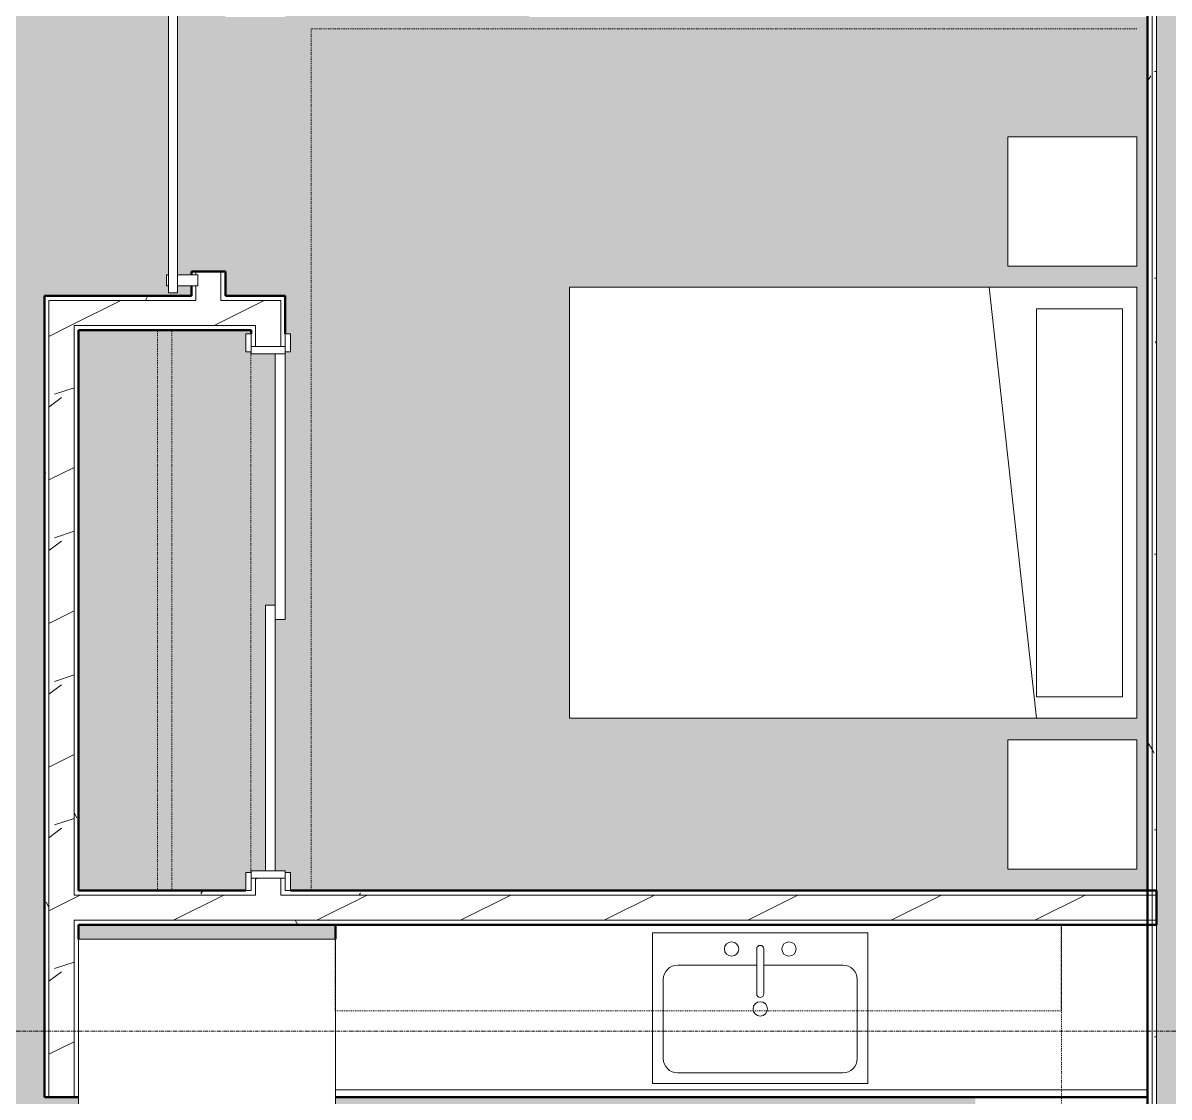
# Model space of a CAD drawing. Header units: inches. Extents: x -4294 to -464, y 9706 to 12475.
# Drawn here: x -3095.1 to -2935.5, y 10158 to 10307.6 of the extents above; entities that cross this region are included whole.
import ezdxf

# ---------------------------------------------------------------- set-up
doc = ezdxf.new("R2010")
doc.units = ezdxf.units.IN
doc.header["$MEASUREMENT"] = 0
doc.linetypes.add('Dash', pattern=[0.25, 0.125, -0.125])
doc.linetypes.add('Grid Line 1_2_', pattern=[0.875, 0.5, -0.125, 0.125, -0.125])
for name, color, linetype, lineweight in [('0-1', 7, 'Continuous', 5), ('0-2', 7, 'Continuous', 9), ('A-AREA-PATT-4', 254, 'Continuous', 9), ('A-DOOR-1', 7, 'Continuous', 9), ('A-DOOR-2', 90, 'Continuous', 20), ('A-DOOR-3', 50, 'Continuous', 13), ('A-DOOR-4', 250, 'Continuous', 50), ('A-DOOR-FRAM-1', 90, 'Continuous', 20), ('A-WALL', 113, 'Continuous', 13), ('A-WALL-2', 250, 'Continuous', 50), ('A-WALL-3', 50, 'Continuous', 13), ('A-WALL-PATT-1', 7, 'Continuous', 9), ('A-WALL-PATT-2', 8, 'Continuous', 9), ('A-WALL-PATT-5', 111, 'Continuous', 9), ('I-FURN-1', 7, 'Continuous', 9), ('I-FURN-HDLN-1', 7, 'Dash', 9), ('I-WALL-1', 2, 'Continuous', 50), ('P-SANR-FIXT-1', 7, 'Continuous', 9), ('Q-CASE-1', 250, 'Continuous', 50), ('Q-CASE-2', 7, 'Continuous', 9), ('Q-CASE-HDLN-1', 7, 'Dash', 9), ('Q-SPCQ-1', 7, 'Continuous', 9), ('S-GRID-1', 1, 'Grid Line 1_2_', 9)]:
    doc.layers.add(name, color=color, linetype=linetype, lineweight=lineweight)
pattern_1 = [(0, (0, 0), (38.4, 9.6), [1.584, -27.216, 1.584, -27.216, -153.6]), (0, (0, 0), (38.4, 9.6), [-57.6, 1.584, -56.016, 1.584, -27.216, -67.2]), (0, (0, 0), (38.4, 9.6), [-144, 1.584, -17.616, 1.584, -46.416]), (120, (14.4, 4.8), (-27.513844, 28.4553755), [1.584, -27.216, 1.584, -27.216, -153.6]), (120, (14.4, 4.8), (-27.513844, 28.4553755), [-57.6, 1.584, -56.016, 1.584, -27.216, -67.2]), (120, (14.4, 4.8), (-27.513844, 28.4553755), [-144, 1.584, -17.616, 1.584, -46.416]), (240, (19.2, 24), (-10.886156, -38.0553755), [1.584, -27.216, 1.584, -27.216, -153.6]), (240, (19.2, 24), (-10.886156, -38.0553755), [-57.6, 1.584, -56.016, 1.584, -27.216, -67.2]), (240, (19.2, 24), (-10.886156, -38.0553755), [-144, 1.584, -17.616, 1.584, -46.416])]
pattern_2 = [(216.87, (7.997, 19.992), (59.9755286, 39.9843071), [9.996, -89.964]), (206.565, (19.992, 13.994), (-19.991807, -19.992219), [22.352, -22.352]), (198.435, (19.992, 3.998), (-39.983821, -19.991955), [12.644, -50.576])]

# ---------------------------------------------------------------- blocks, each defined once
blk = doc.blocks.new('FOLDING_SLIDING CLOSET - 72_ x 80_-1372823-FLOOR PLAN - 3RD FLOOR')
at = {"layer": 'A-DOOR-1'}
for p, q in [((-36.25, 3), (-38.75, 3)), ((-38.75, 3), (-38.75, 2.25)), ((-38.75, 2.25), (-36.25, 2.25)), ((-36.25, 2.25), (-36.25, 3)), ((38.75, 3), (36.25, 3)), ((36.25, 3), (36.25, 2.25)), ((36.25, 2.25), (38.75, 2.25)), ((38.75, 2.25), (38.75, 3)), ((-36.25, -2.5), (-38.75, -2.5)), ((-38.75, -2.5), (-38.75, -3.25)), ((-36.25, -3.25), (-36.25, -2.5)), ((38.75, -2.5), (36.25, -2.5)), ((36.25, -2.5), (36.25, -3.25)), ((38.75, -3.25), (38.75, -2.5)), ((-38.75, -3.25), (-36.25, -3.25)), ((36.25, -3.25), (38.75, -3.25))]:
    blk.add_line(p, q, dxfattribs=at)
at = {"layer": 'A-DOOR-2'}
for p, q in [((1, 2.25), (-36, 2.25)), ((-36, 2.25), (-36, 0.87)), ((1, 0.87), (1, 2.25)), ((-36, 0.87), (1, 0.87)), ((36, 0.87), (-1, 0.87)), ((-1, 0.87), (-1, -0.5)), ((36, -0.5), (36, 0.87)), ((-1, -0.5), (36, -0.5))]:
    blk.add_line(p, q, dxfattribs=at)
at = {"layer": 'A-DOOR-FRAM-1'}
for p, q in [((-36, 2.25), (-37, 2.25)), ((-37, 2.25), (-37, -2.5)), ((-36, -2.5), (-36, 2.25)), ((36, 2.25), (36, -2.5)), ((37, 2.25), (36, 2.25)), ((37, -2.5), (37, 2.25)), ((-37, -2.5), (-36, -2.5)), ((36, -2.5), (37, -2.5))]:
    blk.add_line(p, q, dxfattribs=at)
blk = doc.blocks.new('Refrigerator_-_Side-by-Side_6047 - 36_ X 30_-1372843-FLOOR PLAN - 3RD FLOOR')
at = {"layer": 'Q-SPCQ-1'}
for p, q in [((-17.88, 15.58), (17.87, 15.58)), ((-17.88, -14.42), (-17.88, 15.58)), ((-17.88, 15.58), (-3.13, 15.58)), ((-17.88, 15.58), (-17.88, 13.58)), ((-3.13, 13.58), (-3.13, 15.58)), ((-2.63, 15.58), (17.87, 15.58)), ((-2.63, 15.58), (-2.63, 13.58)), ((17.87, 15.58), (17.87, -14.42)), ((17.87, 13.58), (17.87, 15.58)), ((-3.13, 13.58), (-17.88, 13.58)), ((17.87, 13.58), (-2.63, 13.58)), ((17.87, -14.42), (-17.88, -14.42))]:
    blk.add_line(p, q, dxfattribs=at)
blk = doc.blocks.new('OD_CW_Base Cabinet - OD_CW_Base Cabinet-1965007-FLOOR PLAN - 3RD FLOOR')
at = {"layer": 'Q-CASE-1'}
for p, q in [((0.74, 24), (0.74, 22)), ((0.74, 0), (113.84, 0))]:
    blk.add_line(p, q, dxfattribs=at)
at = {"layer": 'Q-CASE-2'}
for p, q in [((0.74, 22), (0.74, 24)), ((0.74, 1), (113.84, 1)), ((113.84, 1), (0.74, 1)), ((113.84, 0), (0.74, 0))]:
    blk.add_line(p, q, dxfattribs=at)
blk = doc.blocks.new('Sink Kitchen-Single - 30_ x 21_-366345-FLOOR PLAN - 3RD FLOOR')
at = {"layer": 'P-SANR-FIXT-1'}
for p, q in [((15.62, 10.59), (-14.38, 10.59)), ((-14.38, 10.59), (-14.38, -10.41)), ((15.62, -10.41), (15.62, 10.59)), ((0.12, 8.34), (0.12, 2.09)), ((1.12, 8.34), (1.12, 2.09)), ((0.12, 6.09), (-10.88, 6.09)), ((12.12, 6.09), (1.12, 6.09)), ((-12.88, 4.09), (-12.88, -6.91)), ((14.12, -6.91), (14.12, 4.09)), ((-10.88, -8.91), (12.12, -8.91)), ((-14.38, -10.41), (15.62, -10.41))]:
    blk.add_line(p, q, dxfattribs=at)
for centre, radius, start, end in [((-3.38, 8.34), 1, 360, 180), ((-3.38, 8.34), 1, 180, 0), ((0.62, 8.34), 0.5, 360, 180), ((4.62, 8.34), 1, 360, 180), ((4.62, 8.34), 1, 180, 360), ((-10.88, 4.09), 2, 90, 180), ((12.12, 4.09), 2, 360, 90), ((0.62, 2.09), 0.5, 180, 0), ((0.62, 0), 1, 360, 180), ((0.62, 0), 1, 180, 0), ((-10.88, -6.91), 2, 180, 270), ((12.12, -6.91), 2, 270, 0)]:
    blk.add_arc(centre, radius, start, end, dxfattribs=at)
blk = doc.blocks.new('OD_CW_Upper Cabinet - OD_CW_Upper Cabinet-1965009-FLOOR PLAN - 3RD FLOOR')
at = {"layer": 'Q-CASE-HDLN-1'}
for p, q in [((0.74, -24), (0.74, -12)), ((0.74, -12), (157.01, -12)), ((157.01, -12), (157.01, -24)), ((157.01, -24), (0.74, -24))]:
    blk.add_line(p, q, dxfattribs=at)
blk = doc.blocks.new('Interior_barn_door_18732 - Interior_barn_door_18732-1655839-FLOOR PLAN - 3RD FLOOR')
at = {"layer": 'A-DOOR-1'}
for p, q in [((-23.69, -6), (-23.69, -6.07)), ((-23.44, -6.07), (-23.69, -6.07)), ((-23.69, -6.07), (-23.62, -6.07)), ((-23.63, -6.32), (-23.63, -6.57)), ((-23.59, -6.32), (-23.59, -6.57)), ((-23.56, -6.32), (-22.49, -6.32)), ((-22.69, -6.07), (-23.44, -6.07)), ((-23.32, -6.07), (-23.32, -6.32)), ((-23.32, -6.07), (-23.32, -6.32)), ((-22.82, -6.32), (-22.82, -6.07)), ((-22.82, -6.32), (-22.82, -6.07)), ((-22.44, -6.07), (-22.69, -6.07)), ((-22.51, -6.07), (-22.44, -6.07)), ((-22.49, -6.32), (-22.49, -6.57)), ((-22.44, -6.07), (-22.44, -6)), ((-20.62, -6.57), (-20.62, -6.32)), ((-22.49, -6.57), (-23.56, -6.57))]:
    blk.add_line(p, q, dxfattribs=at)
for points in [[(-23.63, -6.32), (-23.62, -6.32), (-23.6, -6.32), (-23.58, -6.32)], [(-23.58, -6.57), (-23.6, -6.57), (-23.62, -6.57), (-23.63, -6.57)]]:
    blk.add_open_spline(points, degree=3, dxfattribs=at)
for points, knots in [([(-22.49, -6.32), (-22.05, -6.32), (-21.63, -6.32), (-21.29, -6.32), (-20.97, -6.32), (-20.65, -6.32), (-20.61, -6.32), (-20.63, -6.32), (-20.63, -6.32)], [-0.722227, -0.722227, -0.722227, -0.722227, -0.6854273, -0.6485379, -0.6054888, -0.5563887, -0.4969616, -0.4885654, -0.4885654, -0.4885654, -0.4885654]), ([(-20.63, -6.57), (-20.63, -6.57), (-20.61, -6.57), (-20.65, -6.57), (-20.97, -6.57), (-21.29, -6.57), (-21.63, -6.57), (-22.05, -6.57), (-22.49, -6.57)], [0.4885654, 0.4885654, 0.4885654, 0.4885654, 0.4969616, 0.5563887, 0.6054888, 0.6485379, 0.6854273, 0.722227, 0.722227, 0.722227, 0.722227])]:
    blk.add_open_spline(points, degree=3, knots=knots, dxfattribs=at)
at = {"layer": 'A-DOOR-3'}
for p, q in [((-57.5, -1.47), (-59, -1.47)), ((-59, -1.47), (-59, -4.32)), ((-57.5, -4.32), (-57.5, -1.47)), ((20, -1.47), (18.5, -1.47)), ((18.5, -1.47), (18.5, -4.32)), ((20, -4.32), (20, -1.47)), ((-53.24, -4.32), (-60, -4.32)), ((-60, -4.95), (-60, -4.32)), ((-53.29, -4.23), (-52.82, -4.98)), ((-53.29, -4.23), (-52.79, -4.23)), ((-52.79, -4.23), (-52.29, -4.23)), ((-52.76, -4.98), (-52.29, -4.23)), ((-23.44, -4.32), (-52.35, -4.32)), ((-50.9, -4.07), (-24.9, -4.07)), ((-23.5, -4.23), (-23.03, -4.98)), ((-23.5, -4.23), (-23, -4.23)), ((-23, -4.23), (-22.5, -4.23)), ((-22.97, -4.98), (-22.5, -4.23)), ((21, -4.32), (-22.56, -4.32)), ((21, -4.32), (21, -4.95)), ((-60, -5.57), (-60, -4.95)), ((-60, -5.57), (-53.23, -5.57)), ((-59, -5.57), (-59, -5.85)), ((-59, -5.85), (-57.5, -5.85)), ((-57.5, -5.85), (-57.5, -5.57)), ((-53.56, -5.67), (-53.56, -6)), ((-52.06, -5.67), (-53.56, -5.67)), ((-52.06, -6), (-53.56, -6)), ((-52.82, -4.92), (-53.29, -5.67)), ((-52.29, -5.67), (-52.76, -4.92)), ((-52.35, -5.57), (-23.44, -5.57)), ((-52.06, -6), (-52.06, -5.67)), ((-24.9, -5.82), (-50.9, -5.82)), ((-23.73, -6), (-23.73, -5.67)), ((-22.23, -5.67), (-23.73, -5.67)), ((-22.23, -6), (-23.73, -6)), ((-23.03, -4.92), (-23.5, -5.67)), ((-22.5, -5.67), (-22.97, -4.92)), ((-22.56, -5.57), (21, -5.57)), ((-22.23, -5.67), (-22.23, -6)), ((18.5, -5.57), (18.5, -5.85)), ((18.5, -5.85), (20, -5.85)), ((20, -5.85), (20, -5.57)), ((21, -4.95), (21, -5.57))]:
    blk.add_line(p, q, dxfattribs=at)
at = {"layer": 'A-DOOR-4'}
for p, q in [((-50.9, -4.07), (-55.9, -4.07)), ((-55.9, -4.07), (-55.9, -4.32)), ((-50.9, -4.33), (-50.9, -4.07)), ((-19.9, -4.07), (-24.9, -4.07)), ((-24.9, -4.07), (-24.9, -4.33)), ((-19.9, -4.34), (-19.9, -4.07)), ((-55.9, -5.57), (-55.9, -5.82)), ((-55.9, -5.82), (-53.56, -5.82)), ((-52.06, -5.82), (-50.9, -5.82)), ((-50.9, -5.82), (-50.9, -5.57)), ((-24.9, -5.57), (-24.9, -5.82)), ((-24.9, -5.82), (-23.73, -5.82)), ((-22.23, -5.82), (-19.9, -5.82)), ((-19.9, -5.82), (-19.9, -5.55))]:
    blk.add_line(p, q, dxfattribs=at)
blk = doc.blocks.new('OD_CW_Upper Cabinet - OD_CW_Upper Cabinet-1965010-FLOOR PLAN - 3RD FLOOR')
at = {"layer": 'Q-CASE-HDLN-1'}
for p, q in [((0.74, -24), (0.74, -12)), ((0.74, -12), (101.84, -12)), ((101.84, -12), (101.84, -24)), ((101.84, -24), (0.74, -24))]:
    blk.add_line(p, q, dxfattribs=at)
blk = doc.blocks.new('OD_CW_Closet - OD_CW_Closet-1690852-FLOOR PLAN - 3RD FLOOR')
at = {"layer": 'Q-CASE-HDLN-1'}
for p, q in [((78.78, 24), (0.74, 24)), ((0.74, 24), (0.74, 0.73)), ((78.78, 0), (78.78, 24)), ((0.74, 13), (78.78, 13)), ((0.74, 11), (78.78, 11)), ((3.24, 0), (75.74, 0)), ((78.24, 0), (78.78, 0))]:
    blk.add_line(p, q, dxfattribs=at)
blk = doc.blocks.new('Bed-Standard - Queen 60_ x 79_-V43-FLOOR PLAN - 3RD FLOOR')
at = {"layer": 'I-FURN-1'}
for p, q in [((40.69, 37.7), (-19.31, 37.7)), ((-19.31, 37.7), (-19.31, -41.3)), ((40.69, -41.3), (40.69, 37.7)), ((-16.31, 35.7), (-16.31, 23.7)), ((-16.31, 35.7), (37.69, 35.7)), ((37.69, 35.7), (37.69, 23.7)), ((40.69, 23.7), (-19.31, 17.13)), ((-16.31, 23.7), (37.69, 23.7)), ((-19.31, -41.3), (40.69, -41.3))]:
    blk.add_line(p, q, dxfattribs=at)
at = {"layer": 'I-FURN-HDLN-1'}
for p, q in [((-55.31, 37.7), (-55.31, -77.3)), ((-55.31, -77.3), (64.69, -77.3))]:
    blk.add_line(p, q, dxfattribs=at)
blk = doc.blocks.new('Table-Night Stand - 18_ x 18_ x 24_-1352623-FLOOR PLAN - 3RD FLOOR')
at = {"layer": 'I-FURN-1'}
for p, q in [((18.15, 18), (0.15, 18)), ((0.15, 18), (0.15, 0)), ((18.15, 0), (18.15, 18)), ((0.15, 0), (18.15, 0))]:
    blk.add_line(p, q, dxfattribs=at)
blk = doc.blocks.new('CTR - 1st Phase - Unit Layouts_rvt-1-FLOOR PLAN - 3RD FLOOR')
at = {"layer": 'A-WALL-PATT-1'}
h = blk.add_hatch(dxfattribs=at)
h.set_pattern_fill('FP_1', color=256, style=0, pattern_type=2)
h.set_pattern_definition(pattern_1)
h.paths.add_polyline_path([(-3071.05, 10269.56), (-3071.05, 10270.99), (-3071.67, 10270.99), (-3071.67, 10269.56)], flags=0)
h.paths.add_polyline_path([(-3071.05, 10272.49), (-3071.05, 10272.99), (-3071.67, 10272.99), (-3071.67, 10272.49), (-3071.14, 10272.49)], flags=0)
h.paths.add_polyline_path([(-3071.67, 10308.99), (-3071.05, 10308.99), (-3071.05, 10348.49), (-3071.67, 10348.49), (-3071.67, 10318.61)], flags=0)
h.paths.add_polyline_path([(-3071.59, 10349.99), (-3071.05, 10349.99), (-3071.05, 10356.44), (-3071.67, 10356.44), (-3071.67, 10349.99)], flags=0)
h = blk.add_hatch(dxfattribs=at)
h.set_pattern_fill('FP_1', color=256, style=0, pattern_type=2)
h.set_pattern_definition(pattern_1)
h.paths.add_polyline_path([(-3059.23, 10268.94), (-3059.23, 10269.56), (-3067.55, 10269.56), (-3067.55, 10268.94), (-3059.98, 10268.94)], flags=0)
h.paths.add_polyline_path([(-3074.41, 10268.94), (-3071.05, 10268.94), (-3071.05, 10269.56), (-3092.12, 10269.56), (-3092.12, 10268.94), (-3074.56, 10268.94)], flags=0)
h = blk.add_hatch(dxfattribs=at)
h.set_pattern_fill('FP_1', color=256, style=0, pattern_type=2)
h.set_pattern_definition(pattern_1)
h.paths.add_polyline_path([(-3091.5, 10158.02), (-3091.5, 10268.94), (-3092.12, 10268.92), (-3092.12, 10158.02)], flags=0)
h = blk.add_hatch(dxfattribs=at)
h.set_pattern_fill('FP_1', color=256, style=0, pattern_type=2)
h.set_pattern_definition(pattern_1)
h.paths.add_polyline_path([(-3088, 10158.02), (-3087.37, 10158.02), (-3087.37, 10182.64), (-3088, 10182.64), (-3088, 10182.02)], flags=0)
h.paths.add_polyline_path([(-3088, 10186.14), (-3087.37, 10186.14), (-3087.37, 10264.81), (-3088, 10264.81), (-3088, 10204.44)], flags=0)
h = blk.add_hatch(dxfattribs=at)
h.set_pattern_fill('FP_1', color=256, style=0, pattern_type=2)
h.set_pattern_definition(pattern_1)
h.paths.add_polyline_path([(-2940, 10186.14), (-2938.52, 10186.15), (-2938.52, 10186.77), (-3059.23, 10186.77), (-3059.23, 10186.14), (-2958, 10186.14)], flags=0)
h.paths.add_polyline_path([(-3062.73, 10186.14), (-3062.73, 10186.77), (-3087.37, 10186.77), (-3087.37, 10186.14), (-3063.35, 10186.14)], flags=0)
h = blk.add_hatch(dxfattribs=at)
h.set_pattern_fill('FP_1', color=256, style=0, pattern_type=2)
h.set_pattern_definition(pattern_1)
h.paths.add_polyline_path([(-3063.82, 10182.02), (-2938.52, 10182.02), (-2938.52, 10182.64), (-3087.37, 10182.64), (-3087.37, 10182.02)], flags=0)
at = {"layer": 'A-WALL-PATT-2'}
h = blk.add_hatch(dxfattribs=at)
h.set_pattern_fill('FP_2', color=256, style=0, pattern_type=2)
h.set_pattern_definition(pattern_2)
h.paths.add_polyline_path([(-3067.55, 10268.94), (-3067.55, 10272.99), (-3071.05, 10272.99), (-3071.05, 10272.49), (-3070.77, 10272.49), (-3070.77, 10270.99), (-3071.05, 10270.99), (-3071.05, 10268.94)], flags=0)
h.paths.add_polyline_path([(-3071.05, 10308.99), (-3067.55, 10309.02), (-3067.55, 10356.44), (-3071.05, 10356.44), (-3071.05, 10349.99), (-3070.77, 10349.99), (-3070.77, 10348.49), (-3071.05, 10348.49), (-3071.05, 10318.61)], flags=0)
h = blk.add_hatch(dxfattribs=at)
h.set_pattern_fill('FP_2', color=256, style=0, pattern_type=2)
h.set_pattern_definition(pattern_2)
h.paths.add_polyline_path([(-3063.82, 10265.44), (-3062.73, 10265.46), (-3062.73, 10268.94), (-3091.5, 10268.94), (-3091.5, 10265.44), (-3088, 10265.44)], flags=0)
h = blk.add_hatch(dxfattribs=at)
h.set_pattern_fill('FP_2', color=256, style=0, pattern_type=2)
h.set_pattern_definition(pattern_2)
h.paths.add_polyline_path([(-3059.23, 10186.14), (-3059.23, 10188.52), (-3062.73, 10188.52), (-3062.73, 10186.14)], flags=0)
h.paths.add_polyline_path([(-3062.73, 10262.52), (-3059.23, 10262.52), (-3059.23, 10268.94), (-3062.73, 10268.94), (-3062.73, 10265.44)], flags=0)
h = blk.add_hatch(dxfattribs=at)
h.set_pattern_fill('FP_2', color=256, style=0, pattern_type=2)
h.set_pattern_definition(pattern_2)
h.paths.add_polyline_path([(-3091.5, 10158.02), (-3088, 10158.02), (-3088, 10265.44), (-3091.5, 10265.44), (-3091.5, 10185.06)], flags=0)
h = blk.add_hatch(dxfattribs=at)
h.set_pattern_fill('FP_2', color=256, style=0, pattern_type=2)
h.set_pattern_definition(pattern_2)
h.paths.add_polyline_path([(-2961.52, 10182.64), (-2937.27, 10182.64), (-2937.27, 10186.14), (-3088, 10186.14), (-3088, 10182.64), (-3008.69, 10182.64)], flags=0)
at = {"layer": 'A-WALL-2'}
for p, q in [((-3071.67, 10272.99), (-3071.67, 10272.49)), ((-3066.92, 10272.99), (-3071.67, 10272.99)), ((-3066.92, 10269.56), (-3066.92, 10272.99)), ((-3071.67, 10270.99), (-3071.67, 10269.56)), ((-3071.67, 10269.56), (-3092.12, 10269.56)), ((-3092.12, 10269.56), (-3092.12, 10268.94)), ((-3092.12, 10268.94), (-3092.12, 10264.81)), ((-3063.35, 10269.56), (-3066.92, 10269.56)), ((-3059.23, 10269.56), (-3063.35, 10269.56)), ((-3058.6, 10269.56), (-3059.23, 10269.56)), ((-3058.6, 10264.27), (-3058.6, 10269.56)), ((-3092.12, 10264.81), (-3092.12, 10158.02)), ((-3087.37, 10186.77), (-3087.37, 10264.81)), ((-3087.37, 10264.81), (-3063.35, 10264.81)), ((-3063.35, 10264.81), (-3063.35, 10264.27)), ((-3064.1, 10186.77), (-3087.37, 10186.77)), ((-2937.27, 10186.77), (-3057.85, 10186.77)), ((-2937.27, 10182.02), (-2937.27, 10186.77)), ((-3087.37, 10182.02), (-2937.27, 10182.02)), ((-3087.37, 10180.02), (-3087.37, 10182.02)), ((-3092.12, 10158.02), (-3087.37, 10158.02))]:
    blk.add_line(p, q, dxfattribs=at)
at = {"layer": 'A-WALL-3'}
for p, q in [((-3071.05, 10272.49), (-3071.05, 10272.99)), ((-3067.55, 10269.56), (-3067.55, 10272.99)), ((-3071.05, 10269.56), (-3071.05, 10270.99)), ((-3091.5, 10265.44), (-3091.5, 10268.94)), ((-3091.5, 10268.94), (-3071.05, 10268.94)), ((-3071.05, 10268.94), (-3071.05, 10269.56)), ((-3067.55, 10268.94), (-3067.55, 10269.56)), ((-3067.55, 10268.94), (-3063.35, 10268.94)), ((-3063.35, 10268.94), (-3062.73, 10268.94)), ((-3062.73, 10268.94), (-3059.23, 10268.94)), ((-3059.23, 10262.52), (-3059.23, 10268.94)), ((-3091.5, 10264.81), (-3091.5, 10265.44)), ((-3091.5, 10264.81), (-3091.5, 10158.02)), ((-3088, 10264.81), (-3088, 10265.44)), ((-3088, 10265.44), (-3063.35, 10265.44)), ((-3088, 10264.81), (-3088, 10186.14)), ((-3063.35, 10265.44), (-3062.73, 10265.44)), ((-3062.73, 10262.52), (-3062.73, 10265.44)), ((-3062.73, 10186.77), (-3062.73, 10188.52)), ((-3059.23, 10186.77), (-3059.23, 10188.52)), ((-3088, 10186.14), (-3087.37, 10186.14)), ((-3087.37, 10186.14), (-3062.73, 10186.14)), ((-3062.73, 10186.14), (-3062.73, 10186.77)), ((-3059.23, 10186.14), (-3059.23, 10186.77)), ((-3059.23, 10186.14), (-2937.27, 10186.14)), ((-3088, 10182.64), (-3087.37, 10182.64)), ((-3088, 10182.64), (-3088, 10158.02)), ((-3087.37, 10182.64), (-2937.27, 10182.64))]:
    blk.add_line(p, q, dxfattribs=at)
at = {"layer": '0-2'}
for name, p, rotation in [('Interior_barn_door_18732 - Interior_barn_door_18732-1655839-FLOOR PLAN - 3RD FLOOR', (-3069.3, 10290.99), 269.9999999999723), ('Bed-Standard - Queen 60_ x 79_-V43-FLOOR PLAN - 3RD FLOOR', (-2977.7, 10251.46), 269.9999999999597), ('Table-Night Stand - 18_ x 18_ x 24_-1352623-FLOOR PLAN - 3RD FLOOR', (-2958, 10291.85), 269.9999999999597), ('OD_CW_Closet - OD_CW_Closet-1690852-FLOOR PLAN - 3RD FLOOR', (-3063.37, 10186.03), 89.99999999996041), ('FOLDING_SLIDING CLOSET - 72_ x 80_-1372823-FLOOR PLAN - 3RD FLOOR', (-3060.85, 10225.52), 269.9999999999669), ('Table-Night Stand - 18_ x 18_ x 24_-1352623-FLOOR PLAN - 3RD FLOOR', (-2958, 10207.91), 269.9999999999553), ('OD_CW_Upper Cabinet - OD_CW_Upper Cabinet-1965010-FLOOR PLAN - 3RD FLOOR', (-2949.79, 10158.02), 180), ('OD_CW_Upper Cabinet - OD_CW_Upper Cabinet-1965009-FLOOR PLAN - 3RD FLOOR', (-2962.52, 10025.01), 89.99999999998455), ('Refrigerator_-_Side-by-Side_6047 - 36_ X 30_-1372843-FLOOR PLAN - 3RD FLOOR', (-3069.5, 10165.6), 180)]:
    blk.add_blockref(name, p, dxfattribs=dict(at, rotation=rotation))
for name, p in [('OD_CW_Base Cabinet - OD_CW_Base Cabinet-1965007-FLOOR PLAN - 3RD FLOOR', (-3052.36, 10158.02)), ('Sink Kitchen-Single - 30_ x 21_-366345-FLOOR PLAN - 3RD FLOOR', (-2993.07, 10170.3))]:
    blk.add_blockref(name, p, dxfattribs=at)
blk = doc.blocks.new('CTR - 1st Phase - Shell_rvt-1-FLOOR PLAN - 3RD FLOOR')
at = {"layer": 'S-GRID-1'}
blk.add_line((-464.45, 10167.19), (-4232.19, 10167.19), dxfattribs=at)

msp = doc.modelspace()

# ---------------------------------------------------------------- hatches: boundary and pattern name
at = {"layer": 'A-AREA-PATT-4'}
h = msp.add_hatch(color=256, dxfattribs=at)
h.paths.add_polyline_path([(-3131.12, 10356.19), (-3129.37, 10356.19), (-3129.37, 10320.19), (-3131.12, 10320.19), (-3131.12, 10349.75)], flags=0)
h.paths.add_polyline_path([(-3136.94, 9985.19), (-3098.91, 9985.19), (-3098.91, 9989.03), (-3101.88, 9989.03), (-3101.88, 10017.18), (-3103.17, 10017.18), (-3103.17, 10021.93), (-3097.13, 10021.93), (-3097.13, 9989.06), (-2970.03, 9989.06), (-2970.03, 9990.37), (-2965.28, 9990.37), (-2965.28, 9989.06), (-2938.52, 9989.06), (-2938.52, 10021), (-2965.28, 10021), (-2965.28, 10020.37), (-2970.03, 10020.37), (-2970.03, 10025.75), (-2962.52, 10025.75), (-2962.52, 10158.02), (-3051.62, 10158.02), (-3051.62, 10150.02), (-3087.37, 10150.02), (-3087.37, 10158.02), (-3092.12, 10158.02), (-3092.12, 10269.56), (-3071.67, 10269.56), (-3071.67, 10270.99), (-3073.62, 10270.99), (-3073.64, 10269.99), (-3074.87, 10269.99), (-3074.87, 10270.99), (-3075.14, 10270.99), (-3075.14, 10272.49), (-3074.87, 10272.49), (-3074.87, 10310.88), (-3075.12, 10310.88), (-3075.12, 10313.22), (-3075.3, 10313.22), (-3075.3, 10313.5), (-3075.37, 10313.55), (-3075.37, 10313.88), (-3075.62, 10313.83), (-3075.62, 10311.63), (-3075.87, 10311.68), (-3075.87, 10314.62), (-3075.62, 10314.57), (-3075.62, 10314.23), (-3075.37, 10314.23), (-3075.37, 10314.6), (-3075.3, 10314.6), (-3075.3, 10314.72), (-3075.12, 10314.72), (-3075.12, 10343.04), (-3075.3, 10343.04), (-3075.3, 10344.54), (-3075.12, 10344.54), (-3075.12, 10346.88), (-3074.87, 10346.88), (-3074.87, 10348.49), (-3075.14, 10348.49), (-3075.14, 10349.99), (-3074.87, 10349.99), (-3074.85, 10350.99), (-3073.62, 10350.99), (-3073.62, 10349.99), (-3071.67, 10349.99), (-3071.67, 10355.19), (-3093.12, 10355.19), (-3093.12, 10356.19), (-3095.12, 10356.19), (-3095.12, 10358.13), (-3095.75, 10358.13), (-3095.75, 10358.19), (-3130.5, 10358.19), (-3130.5, 10358.13), (-3131.12, 10358.13), (-3131.12, 10356.19), (-3133.12, 10356.19), (-3133.12, 10355.19), (-3134.12, 10355.19), (-3134.12, 10103.8), (-3118, 10103.8), (-3118, 10085.8), (-3122, 10085.8), (-3122, 10049.8), (-3118, 10049.8), (-3118, 10031.8), (-3134.12, 10031.8), (-3134.12, 10021.93), (-3133.17, 10021.93), (-3133.17, 10017.18), (-3134.12, 10017.18), (-3134.12, 9988.81), (-3136.94, 9988.81), (-3136.94, 9985.67)], flags=0)
h.paths.add_polyline_path([(-3103.92, 9990.03), (-3131.92, 9990.03), (-3131.92, 10015.28), (-3130.91, 10015.28), (-3130.87, 10015.78), (-3130.19, 10015.78), (-3130.19, 10015.28), (-3113.92, 10015.28), (-3113.89, 10015.78), (-3113.43, 10015.78), (-3113.43, 10015.28), (-3103.92, 10015.28), (-3103.92, 9991.03)], flags=0)
h.paths.add_polyline_path([(-2955.69, 9992.37), (-2966.11, 9992.37), (-2966.11, 10017.37), (-2940.11, 10017.37), (-2940.11, 9992.37), (-2953.56, 9992.37)], flags=0)
h.paths.add_polyline_path([(-3031, 10029.31), (-3062, 10029.31), (-3062, 10035.31), (-3063, 10035.31), (-3063, 10107.31), (-3062, 10107.31), (-3062, 10113.31), (-3027, 10113.31), (-3027, 10029.31)], flags=0)
h.paths.add_polyline_path([(-3103.17, 10038.31), (-3108, 10038.31), (-3108, 10098.31), (-3078, 10098.31), (-3078, 10038.31), (-3101.88, 10038.31)], flags=0)
h.paths.add_polyline_path([(-3063.82, 10180.02), (-3051.62, 10180.02), (-3051.62, 10182.02), (-3087.37, 10182.02), (-3087.37, 10180.02), (-3067.03, 10180.02)], flags=0)
h.paths.add_polyline_path([(-3057.85, 10186.77), (-2938.52, 10186.77), (-2938.52, 10308.4), (-3024.6, 10308.4), (-3024.6, 10309.27), (-2988.6, 10309.27), (-2988.6, 10312.27), (-3024.6, 10312.27), (-3024.6, 10313.15), (-2938.52, 10313.15), (-2938.52, 10349.15), (-2974.52, 10349.15), (-2974.52, 10354.27), (-2969.77, 10354.27), (-2969.77, 10353.9), (-2938.52, 10353.9), (-2938.52, 10376.14), (-2969.77, 10376.14), (-2969.77, 10374.27), (-2974.52, 10374.27), (-2974.52, 10376.14), (-2980.55, 10376.14), (-2980.55, 10368.68), (-2980.67, 10367.72), (-2981.13, 10366.71), (-2981.64, 10366.05), (-2982.41, 10365.46), (-2983.31, 10365.08), (-2984.35, 10364.96), (-2985.66, 10364.96), (-2985.31, 10361.93), (-2984.12, 10360.93), (-2983.56, 10359.93), (-2983.2, 10358.42), (-2983.11, 10357.93), (-2983.02, 10356.93), (-2983.2, 10354.94), (-2983.74, 10352.93), (-2984.46, 10350.93), (-2985.4, 10348.93), (-2986.78, 10346.93), (-2987.78, 10345.93), (-2988.65, 10345.43), (-2990.02, 10344.93), (-2991.02, 10344.93), (-2992.4, 10345.43), (-2993.26, 10345.93), (-2994.26, 10346.93), (-2995.73, 10349.11), (-2996.58, 10350.93), (-2997.31, 10352.93), (-2997.85, 10354.94), (-2998.02, 10356.93), (-2997.85, 10358.42), (-2997.76, 10358.93), (-2997.49, 10359.93), (-2996.92, 10360.93), (-2995.73, 10361.93), (-2995.39, 10364.96), (-2996.77, 10364.96), (-2997.74, 10365.08), (-2998.64, 10365.46), (-2999.41, 10366.05), (-3000, 10366.82), (-3000.37, 10367.72), (-3000.5, 10369.01), (-3000.5, 10376.14), (-3008.52, 10376.14), (-3008.52, 10352.41), (-3066.92, 10352.41), (-3066.92, 10313.15), (-3058.6, 10313.15), (-3058.6, 10308.4), (-3066.92, 10308.4), (-3066.92, 10308.99), (-3071.67, 10308.99), (-3071.67, 10348.49), (-3073.62, 10348.49), (-3073.62, 10346.88), (-3073.37, 10346.88), (-3073.37, 10310.88), (-3073.62, 10310.88), (-3073.62, 10272.49), (-3071.67, 10272.49), (-3071.67, 10272.99), (-3066.92, 10272.99), (-3066.92, 10269.56), (-3058.6, 10269.56), (-3058.6, 10264.27), (-3057.85, 10264.27), (-3057.85, 10261.77), (-3058.6, 10261.77), (-3058.6, 10224.52), (-3059.98, 10224.52), (-3059.98, 10189.52), (-3058.6, 10189.52), (-3058.6, 10189.27), (-3057.85, 10189.27), (-3057.85, 10188.52)], flags=0)
h.paths.add_polyline_path([(-3067.14, 10186.77), (-3064.1, 10186.77), (-3064.1, 10189.27), (-3063.35, 10189.27), (-3063.35, 10189.52), (-3061.35, 10189.52), (-3061.35, 10226.52), (-3059.98, 10226.52), (-3059.98, 10261.52), (-3063.35, 10261.52), (-3063.35, 10261.77), (-3064.1, 10261.77), (-3064.1, 10264.27), (-3063.35, 10264.27), (-3063.35, 10264.81), (-3087.37, 10264.81), (-3087.37, 10186.77), (-3069.92, 10186.77)], flags=0)
h.paths.add_polyline_path([(-2944.04, 10189.77), (-2958, 10189.77), (-2958, 10207.77), (-2940, 10207.77), (-2940, 10189.77)], flags=0)
h.paths.add_polyline_path([(-2953.56, 10210.77), (-3019, 10210.77), (-3019, 10270.77), (-2940, 10270.77), (-2940, 10210.77), (-2943.1, 10210.77)], flags=0)
h.paths.add_polyline_path([(-2958, 10273.7), (-2958, 10291.7), (-2940, 10291.7), (-2940, 10273.7), (-2953.56, 10273.7)], flags=0)
at = {"layer": 'A-WALL-PATT-5'}
h = msp.add_hatch(dxfattribs=at)
h.set_pattern_fill('FP_66', color=256, style=0, pattern_type=2)
h.set_pattern_definition([(161.57, (0.6, 0.6), (-4.80033747, -0.00041462), [0, -34.152, 3.792, 0]), (18.43, (-0.6, 0.6), (-4.80033747, 0.00041462), [0, -34.152, 3.792, 0]), (108.43, (0.6, 0.6), (2.39913218, -12.00105099), [11.382, -26.562]), (71.57, (-0.6, 0.6), (2.39913218, 12.00105099), [11.382, -26.562])])
h.paths.add_polyline_path([(-2933.77, 9988.81), (-2933.77, 10377.39), (-2937.27, 10377.39), (-2937.27, 9988.81)], flags=0)
h = msp.add_hatch(dxfattribs=at)
h.set_pattern_fill('FP_1', color=256, style=0, pattern_type=2)
h.set_pattern_definition(pattern_1)
h.paths.add_polyline_path([(-2937.9, 9988.81), (-2937.9, 10182.64), (-2938.52, 10182.64), (-2938.52, 9988.81)], flags=0)
h.paths.add_polyline_path([(-2937.9, 10186.14), (-2937.9, 10376.14), (-2938.52, 10376.14), (-2938.52, 10186.14)], flags=0)
h = msp.add_hatch(dxfattribs=at)
h.set_pattern_fill('FP_1', color=256, style=0, pattern_type=2)
h.set_pattern_definition(pattern_1)
h.paths.add_polyline_path([(-2937.27, 9988.81), (-2937.27, 10182.64), (-2937.9, 10182.64), (-2937.9, 9988.81)], flags=0)
h.paths.add_polyline_path([(-2937.9, 10186.14), (-2937.27, 10186.14), (-2937.27, 10376.76), (-2937.9, 10376.76), (-2937.9, 10204.27)], flags=0)

# ---------------------------------------------------------------- linework, layer by layer
at = {"layer": 'A-WALL'}
for p, q in [((-2937.27, 10377.39), (-2937.27, 9988.81)), ((-2937.9, 10376.76), (-2937.9, 9988.81))]:
    msp.add_line(p, q, dxfattribs=at)
at = {"layer": 'I-WALL-1'}
msp.add_line((-2938.52, 10376.14), (-2938.52, 9988.81), dxfattribs=at)

# ---------------------------------------------------------------- block references
at = {"layer": '0-1'}
for name in ['CTR - 1st Phase - Shell_rvt-1-FLOOR PLAN - 3RD FLOOR', 'CTR - 1st Phase - Unit Layouts_rvt-1-FLOOR PLAN - 3RD FLOOR']:
    msp.add_blockref(name, (0, 0), dxfattribs=at)

doc.saveas('drawing.dxf')
